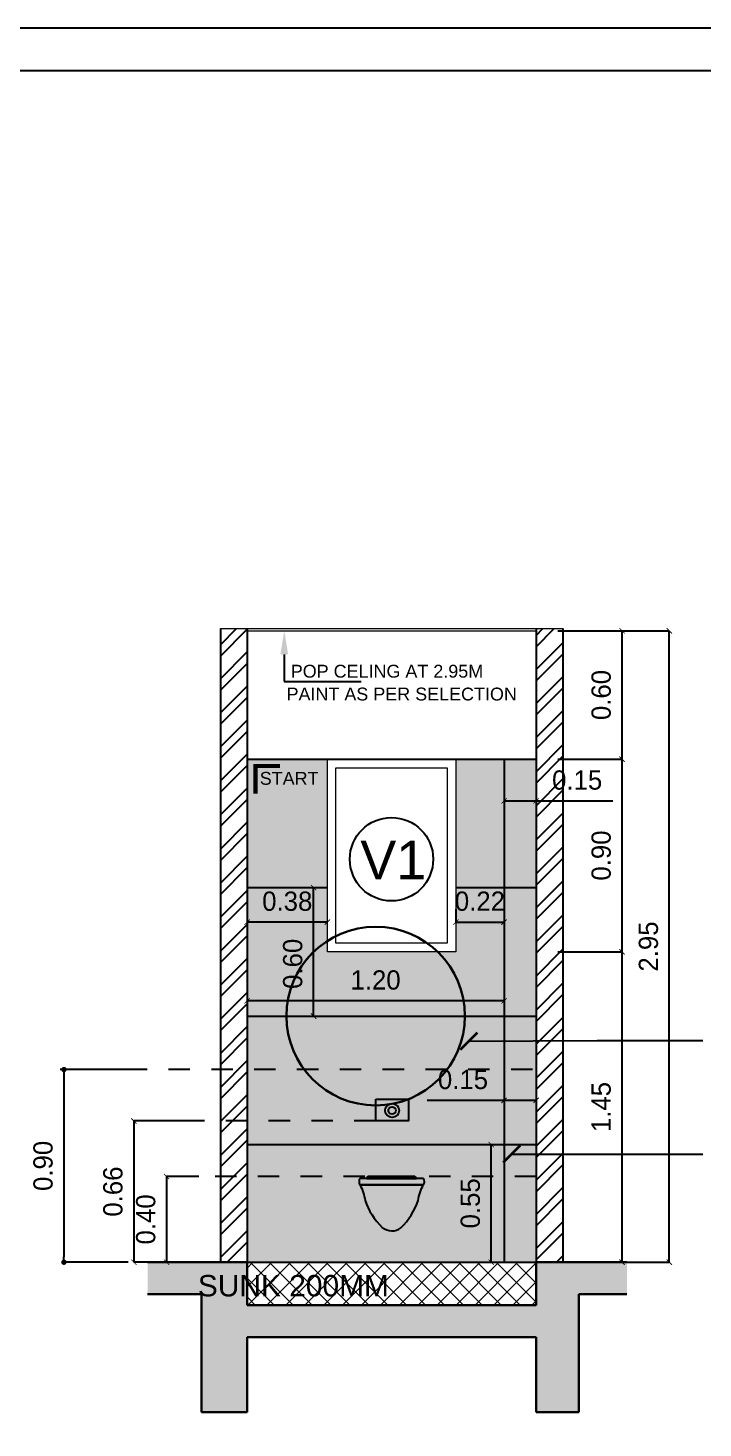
# Model space of a CAD drawing. Header units: metres. Extents: x 494 to 1845, y -666 to 1061.
# Drawn here: x 1783.42 to 1786.57, y 225.11 to 231.65 of the extents above; entities that cross this region are included whole.
import ezdxf
from ezdxf import colors
from ezdxf.entities.mleader import LeaderData, LeaderLine
from ezdxf.math import Vec2, Vec3

# ---------------------------------------------------------------- set-up
doc = ezdxf.new("R2010")
doc.units = ezdxf.units.M
doc.header["$MEASUREMENT"] = 0
doc.linetypes.add('1', pattern=[0])
doc.linetypes.add('DOT2', pattern=[0.125, 0, -0.125])
doc.layers.get('Defpoints').update_dxf_attribs({"color": 12})
for name, color, linetype, lineweight in [('01 WALL', 7, 'Continuous', 25), ('A-Col-slab', 1, 'Continuous', 30), ('ARCHITECTURAL COMMENTS', 2, 'Continuous', 30), ('SUNK', 7, 'Continuous', 13), ('VDA - FALSE CEILING', 7, 'Continuous', 5), ('VDA-Col-slab', 1, 'Continuous', 30), ('VDA-WALL', 250, 'Continuous', 25), ('VDA-WINDOW', 5, 'Continuous', 9), ('VDA_DARK TILES', 8, 'Continuous', 9), ('VDA_LIGHT TILES', 254, 'Continuous', 5)]:
    doc.layers.add(name, color=color, linetype=linetype, lineweight=lineweight)
for name, color, linetype in [('PLUMBING', 7, 'Continuous'), ('SHEET', 7, 'Continuous'), ('TOILET FIXTURES', 8, 'Continuous'), ('VDA-DIM', 252, '1'), ('VDA-TEXT', 250, '1'), ('VDA-WALL HATCH', 252, 'Continuous'), ('VDA_TILES', 152, '1')]:
    doc.layers.add(name, color=color, linetype=linetype)
doc.styles.add('arial', font='arial.ttf', dxfattribs={"height": 0.3})
doc.styles.add('PDF Century Gothic Bold', font='GOTHICB.TTF')
doc.styles.add('RS', font='GOTHIC.TTF')
doc.styles.get("Standard").update_dxf_attribs({"font": 'arial.ttf'})
doc.dimstyles.new('SMALL', dxfattribs={"dimtxt": 0.16, "dimasz": 0.05, "dimexe": 0, "dimexo": 0, "dimgap": 0.05, "dimtad": 0, "dimdec": 1, "dimzin": 0, "dimdsep": 46, "dimtxsty": 'RS', "dimblk": 'ARCHTICK', "dimcen": 2.5, "dimclrd": 256, "dimclre": 256, "dimclrt": 5, "dimadec": 0, "dimazin": 0, "dimtfac": 1, "dimtofl": 0, "dimtmove": 0, "dimatfit": 3, "dimldrblk": 'ARCHTICK', "dimfxl": 0, "dimtolj": 1, "dimtzin": 0, "dimarcsym": 0})
doc.dimstyles.new('SMALL-1', dxfattribs={"dimtxt": 0.16, "dimasz": 0.035, "dimexe": 0, "dimexo": 0.1, "dimgap": 0.05, "dimtad": 1, "dimzin": 0, "dimdsep": 46, "dimtxsty": 'RS', "dimblk": 'DOT', "dimcen": 2.5, "dimclrd": 256, "dimclre": 256, "dimclrt": 5, "dimadec": 0, "dimazin": 0, "dimtfac": 1, "dimtdec": 3, "dimtofl": 0, "dimtmove": 0, "dimatfit": 3, "dimfxl": 0, "dimtolj": 1, "dimtzin": 0, "dimarcsym": 0})
pattern_1 = [(45, (545.40028, -144.96732), (-0.079549513, 0.079549513), []), (45, (545.45331, -144.96732), (-0.079549513, 0.079549513), [])]

# ---------------------------------------------------------------- blocks, each defined once
blk = doc.blocks.new('_Dot')
at = {"color": 0, "linetype": 'ByBlock', "lineweight": -2}
blk.add_line((-0.5, 0), (-1, 0), dxfattribs=at)
at = {"color": 0, "linetype": 'ByBlock', "const_width": 0.5}
blk.add_lwpolyline([(-0.25, 0, 1), (0.25, 0, 1)], format="xyb", close=True, dxfattribs=at)
blk = doc.blocks.new('*D856')
at = {"layer": 'Defpoints', "color": 0}
for p in [(1784.4412, 226.7832), (1783.5854, 225.883), (1784.4412, 225.883)]:
    blk.add_point(p, dxfattribs=at)
at = {"layer": 'VDA-DIM', "lineweight": -2}
for p, q in [((1783.8854, 226.7832), (1783.5854, 226.7832)), ((1783.5854, 226.7582), (1783.5854, 225.908)), ((1783.8854, 225.883), (1783.5854, 225.883))]:
    blk.add_line(p, q, dxfattribs=at)
at = {"layer": 'VDA-DIM', "lineweight": -2, "xscale": 0.025, "yscale": 0.025, "zscale": 0.025}
for p, rotation in [((1783.5854, 226.7832), 90), ((1783.5854, 225.883), 270)]:
    blk.add_blockref('_Dot', p, dxfattribs=dict(at, rotation=rotation))
at = {"layer": 'VDA-DIM', "color": 5, "insert": (1783.4881, 226.3331), "char_height": 0.09, "attachment_point": 5, "rotation": 90, "style": 'RS'}
blk.add_mtext('\\A1;0.90', dxfattribs=at)
blk = doc.blocks.new('_ArchTick')
at = {"color": 0, "linetype": 'ByBlock', "const_width": 0.15}
blk.add_lwpolyline([(-0.5, -0.5), (0.5, 0.5)], dxfattribs=at)
blk = doc.blocks.new('*D857')
at = {"layer": 'Defpoints', "color": 0}
for p in [(1784.3162, 226.283), (1784.0651, 225.883), (1784.3162, 225.883)]:
    blk.add_point(p, dxfattribs=at)
at = {"layer": 'VDA-DIM', "lineweight": -2}
for p, q in [((1784.2162, 226.283), (1784.0651, 226.283)), ((1784.0651, 226.283), (1784.0651, 225.883)), ((1784.2162, 225.883), (1784.0651, 225.883))]:
    blk.add_line(p, q, dxfattribs=at)
at = {"layer": 'VDA-DIM', "lineweight": -2, "xscale": 0.025, "yscale": 0.025, "zscale": 0.025}
for p, rotation in [((1784.0651, 226.283), 90), ((1784.0651, 225.883), 270)]:
    blk.add_blockref('_ArchTick', p, dxfattribs=dict(at, rotation=rotation))
at = {"layer": 'VDA-DIM', "color": 5, "insert": (1783.9678, 226.083), "char_height": 0.09, "attachment_point": 5, "rotation": 90, "style": 'RS'}
blk.add_mtext('\\A1;0.40', dxfattribs=at)
blk = doc.blocks.new('*D858')
at = {"layer": 'Defpoints', "color": 0}
for p in [(1784.4412, 226.543), (1783.9118, 225.883), (1784.4412, 225.883)]:
    blk.add_point(p, dxfattribs=at)
at = {"layer": 'VDA-DIM', "lineweight": -2}
for p, q in [((1784.2118, 226.543), (1783.9118, 226.543)), ((1783.9118, 226.543), (1783.9118, 225.883)), ((1784.2118, 225.883), (1783.9118, 225.883))]:
    blk.add_line(p, q, dxfattribs=at)
at = {"layer": 'VDA-DIM', "lineweight": -2, "xscale": 0.025, "yscale": 0.025, "zscale": 0.025}
for p, rotation in [((1783.9118, 226.543), 90), ((1783.9118, 225.883), 270)]:
    blk.add_blockref('_ArchTick', p, dxfattribs=dict(at, rotation=rotation))
at = {"layer": 'VDA-DIM', "color": 5, "insert": (1783.8145, 226.213), "char_height": 0.09, "attachment_point": 5, "rotation": 90, "style": 'RS'}
blk.add_mtext('\\A1;0.66', dxfattribs=at)
blk = doc.blocks.new('*D859')
at = {"layer": 'Defpoints', "color": 0}
for p in [(1785.4162, 227.633), (1785.6412, 227.633), (1785.6412, 227.4719)]:
    blk.add_point(p, dxfattribs=at)
at = {"layer": 'VDA-DIM', "lineweight": -2}
for p, q in [((1785.4162, 227.533), (1785.4162, 227.4719)), ((1785.6412, 227.533), (1785.6412, 227.4719)), ((1785.4162, 227.4719), (1785.6412, 227.4719))]:
    blk.add_line(p, q, dxfattribs=at)
at = {"layer": 'VDA-DIM', "lineweight": -2, "xscale": 0.025, "yscale": 0.025, "zscale": 0.025, "rotation": 180}
blk.add_blockref('_ArchTick', (1785.4162, 227.4719), dxfattribs=at)
at = {"layer": 'VDA-DIM', "lineweight": -2, "xscale": 0.025, "yscale": 0.025, "zscale": 0.025}
blk.add_blockref('_ArchTick', (1785.6412, 227.4719), dxfattribs=at)
at = {"layer": 'VDA-DIM', "color": 5, "insert": (1785.5287, 227.5692), "char_height": 0.09, "attachment_point": 5, "style": 'RS'}
blk.add_mtext('\\A1;0.22', dxfattribs=at)
blk = doc.blocks.new('*D860')
at = {"layer": 'Defpoints', "color": 0}
for p in [(1785.7912, 228.833), (1786.4135, 228.833), (1785.9162, 225.883)]:
    blk.add_point(p, dxfattribs=at)
at = {"layer": 'VDA-DIM', "lineweight": -2}
for p, q in [((1786.1135, 228.833), (1786.4135, 228.833)), ((1786.4135, 225.883), (1786.4135, 228.833)), ((1786.1135, 225.883), (1786.4135, 225.883))]:
    blk.add_line(p, q, dxfattribs=at)
at = {"layer": 'VDA-DIM', "lineweight": -2, "xscale": 0.025, "yscale": 0.025, "zscale": 0.025}
for p, rotation in [((1786.4135, 228.833), 90), ((1786.4135, 225.883), 270)]:
    blk.add_blockref('_ArchTick', p, dxfattribs=dict(at, rotation=rotation))
at = {"layer": 'VDA-DIM', "color": 5, "insert": (1786.3162, 227.358), "char_height": 0.09, "attachment_point": 5, "rotation": 90, "style": 'RS'}
blk.add_mtext('\\A1;2.95', dxfattribs=at)
blk = doc.blocks.new('*D861')
at = {"layer": 'Defpoints', "color": 0}
for p in [(1785.4162, 228.233), (1786.1927, 228.233), (1785.4162, 227.333)]:
    blk.add_point(p, dxfattribs=at)
at = {"layer": 'VDA-DIM', "lineweight": -2}
for p, q in [((1785.8927, 228.233), (1786.1927, 228.233)), ((1786.1927, 227.333), (1786.1927, 228.233)), ((1785.8927, 227.333), (1786.1927, 227.333))]:
    blk.add_line(p, q, dxfattribs=at)
at = {"layer": 'VDA-DIM', "lineweight": -2, "xscale": 0.025, "yscale": 0.025, "zscale": 0.025}
for p, rotation in [((1786.1927, 228.233), 90), ((1786.1927, 227.333), 270)]:
    blk.add_blockref('_ArchTick', p, dxfattribs=dict(at, rotation=rotation))
at = {"layer": 'VDA-DIM', "color": 5, "insert": (1786.0954, 227.783), "char_height": 0.09, "attachment_point": 5, "rotation": 90, "style": 'RS'}
blk.add_mtext('\\A1;0.90', dxfattribs=at)
blk = doc.blocks.new('*D862')
at = {"layer": 'Defpoints', "color": 0}
for p in [(1785.9162, 227.333), (1786.1927, 227.333), (1785.9162, 225.883)]:
    blk.add_point(p, dxfattribs=at)
at = {"layer": 'VDA-DIM', "lineweight": -2}
for p, q in [((1786.0162, 227.333), (1786.1927, 227.333)), ((1786.1927, 225.883), (1786.1927, 227.333)), ((1786.0162, 225.883), (1786.1927, 225.883))]:
    blk.add_line(p, q, dxfattribs=at)
at = {"layer": 'VDA-DIM', "lineweight": -2, "xscale": 0.025, "yscale": 0.025, "zscale": 0.025}
for p, rotation in [((1786.1927, 227.333), 90), ((1786.1927, 225.883), 270)]:
    blk.add_blockref('_ArchTick', p, dxfattribs=dict(at, rotation=rotation))
at = {"layer": 'VDA-DIM', "color": 5, "insert": (1786.0954, 226.608), "char_height": 0.09, "attachment_point": 5, "rotation": 90, "style": 'RS'}
blk.add_mtext('\\A1;1.45', dxfattribs=at)
blk = doc.blocks.new('*D863')
at = {"layer": 'Defpoints', "color": 0}
for p in [(1784.4412, 227.633), (1784.8162, 227.5291), (1784.4412, 227.4719)]:
    blk.add_point(p, dxfattribs=at)
at = {"layer": 'VDA-DIM', "lineweight": -2}
for p, q in [((1784.4412, 227.533), (1784.4412, 227.4719)), ((1784.8162, 227.4719), (1784.4412, 227.4719)), ((1784.8162, 227.4719), (1784.8162, 227.4719))]:
    blk.add_line(p, q, dxfattribs=at)
at = {"layer": 'VDA-DIM', "lineweight": -2, "xscale": 0.025, "yscale": 0.025, "zscale": 0.025, "rotation": 180}
blk.add_blockref('_ArchTick', (1784.4412, 227.4719), dxfattribs=at)
at = {"layer": 'VDA-DIM', "lineweight": -2, "xscale": 0.025, "yscale": 0.025, "zscale": 0.025}
blk.add_blockref('_ArchTick', (1784.8162, 227.4719), dxfattribs=at)
at = {"layer": 'VDA-DIM', "color": 5, "insert": (1784.6287, 227.5692), "char_height": 0.09, "attachment_point": 5, "style": 'RS'}
blk.add_mtext('\\A1;0.38', dxfattribs=at)
blk = doc.blocks.new('*D864')
at = {"layer": 'Defpoints', "color": 0}
for p in [(1785.7912, 228.833), (1786.1927, 228.833), (1785.9162, 228.233)]:
    blk.add_point(p, dxfattribs=at)
at = {"layer": 'VDA-DIM', "lineweight": -2}
for p, q in [((1785.8927, 228.833), (1786.1927, 228.833)), ((1786.1927, 228.233), (1786.1927, 228.833)), ((1786.0162, 228.233), (1786.1927, 228.233))]:
    blk.add_line(p, q, dxfattribs=at)
at = {"layer": 'VDA-DIM', "lineweight": -2, "xscale": 0.025, "yscale": 0.025, "zscale": 0.025}
for p, rotation in [((1786.1927, 228.833), 90), ((1786.1927, 228.233), 270)]:
    blk.add_blockref('_ArchTick', p, dxfattribs=dict(at, rotation=rotation))
at = {"layer": 'VDA-DIM', "color": 5, "insert": (1786.0954, 228.533), "char_height": 0.09, "attachment_point": 5, "rotation": 90, "style": 'RS'}
blk.add_mtext('\\A1;0.60', dxfattribs=at)
blk = doc.blocks.new('*D865')
at = {"layer": 'Defpoints', "color": 0}
for p in [(1785.6412, 226.8114), (1785.7912, 226.7615), (1785.6412, 226.6389)]:
    blk.add_point(p, dxfattribs=at)
at = {"layer": 'VDA-DIM', "lineweight": -2}
for p, q in [((1785.6412, 226.7114), (1785.6412, 226.6389)), ((1785.6412, 226.6389), (1785.2827, 226.6389)), ((1785.7912, 226.6389), (1785.6412, 226.6389)), ((1785.7912, 226.6615), (1785.7912, 226.6389))]:
    blk.add_line(p, q, dxfattribs=at)
at = {"layer": 'VDA-DIM', "lineweight": -2, "xscale": 0.025, "yscale": 0.025, "zscale": 0.025, "rotation": 180}
blk.add_blockref('_ArchTick', (1785.6412, 226.6389), dxfattribs=at)
at = {"layer": 'VDA-DIM', "lineweight": -2, "xscale": 0.025, "yscale": 0.025, "zscale": 0.025}
blk.add_blockref('_ArchTick', (1785.7912, 226.6389), dxfattribs=at)
at = {"layer": 'VDA-DIM', "color": 5, "insert": (1785.4495, 226.7362), "char_height": 0.09, "attachment_point": 5, "style": 'RS'}
blk.add_mtext('\\A1;0.15', dxfattribs=at)
blk = doc.blocks.new('*D866')
at = {"layer": 'Defpoints', "color": 0}
for p in [(1785.5815, 226.433), (1785.6412, 226.433), (1785.6412, 225.883)]:
    blk.add_point(p, dxfattribs=at)
at = {"layer": 'VDA-DIM', "lineweight": -2}
for p, q in [((1785.5815, 226.433), (1785.5815, 226.433)), ((1785.5815, 225.883), (1785.5815, 226.433)), ((1785.5815, 225.883), (1785.5815, 225.883))]:
    blk.add_line(p, q, dxfattribs=at)
at = {"layer": 'VDA-DIM', "lineweight": -2, "xscale": 0.025, "yscale": 0.025, "zscale": 0.025}
for p, rotation in [((1785.5815, 226.433), 90), ((1785.5815, 225.883), 270)]:
    blk.add_blockref('_ArchTick', p, dxfattribs=dict(at, rotation=rotation))
at = {"layer": 'VDA-DIM', "color": 5, "insert": (1785.4842, 226.158), "char_height": 0.09, "attachment_point": 5, "rotation": 90, "style": 'RS'}
blk.add_mtext('\\A1;0.55', dxfattribs=at)
blk = doc.blocks.new('*D867')
at = {"layer": 'Defpoints', "color": 0}
for p in [(1784.7517, 227.633), (1784.7517, 227.633), (1784.7517, 227.033)]:
    blk.add_point(p, dxfattribs=at)
at = {"layer": 'VDA-DIM', "lineweight": -2}
for p, q in [((1784.6517, 227.633), (1784.7517, 227.633)), ((1784.7517, 227.033), (1784.7517, 227.633)), ((1784.6517, 227.033), (1784.7517, 227.033))]:
    blk.add_line(p, q, dxfattribs=at)
at = {"layer": 'VDA-DIM', "lineweight": -2, "xscale": 0.025, "yscale": 0.025, "zscale": 0.025}
for p, rotation in [((1784.7517, 227.633), 90), ((1784.7517, 227.033), 270)]:
    blk.add_blockref('_ArchTick', p, dxfattribs=dict(at, rotation=rotation))
at = {"layer": 'VDA-DIM', "color": 5, "insert": (1784.6544, 227.2771), "char_height": 0.09, "attachment_point": 5, "rotation": 90, "style": 'RS'}
blk.add_mtext('\\A1;0.60', dxfattribs=at)
blk = doc.blocks.new('*D868')
at = {"layer": 'Defpoints', "color": 0}
for p in [(1784.4412, 227.1039), (1784.4412, 227.033), (1785.6412, 227.033)]:
    blk.add_point(p, dxfattribs=at)
at = {"layer": 'VDA-DIM', "lineweight": -2}
for p, q in [((1784.4412, 227.1039), (1784.4412, 227.1039)), ((1785.6412, 227.1039), (1784.4412, 227.1039)), ((1785.6412, 227.1039), (1785.6412, 227.1039))]:
    blk.add_line(p, q, dxfattribs=at)
at = {"layer": 'VDA-DIM', "lineweight": -2, "xscale": 0.025, "yscale": 0.025, "zscale": 0.025, "rotation": 180}
blk.add_blockref('_ArchTick', (1784.4412, 227.1039), dxfattribs=at)
at = {"layer": 'VDA-DIM', "lineweight": -2, "xscale": 0.025, "yscale": 0.025, "zscale": 0.025}
blk.add_blockref('_ArchTick', (1785.6412, 227.1039), dxfattribs=at)
at = {"layer": 'VDA-DIM', "color": 5, "insert": (1785.0412, 227.2011), "char_height": 0.09, "attachment_point": 5, "style": 'RS'}
blk.add_mtext('\\A1;1.20', dxfattribs=at)
blk = doc.blocks.new('dddfdddd')
at = {"layer": 'PLUMBING', "color": 8, "ltscale": 5}
blk.add_lwpolyline([(53.4662, 16.0724), (53.6192, 16.0724), (53.6192, 15.9704), (53.4662, 15.9704)], close=True, dxfattribs=at)
for points in [[(53.6889, 15.7019), (53.3932, 15.7019, 0.323823), (53.3932, 15.6716), (53.6889, 15.6716, 0.323823)], [(53.6493, 15.7104), (53.4322, 15.7104, 0.38252), (53.4251, 15.7019), (53.6563, 15.7019, 0.38252)], [(53.6886, 15.6716), (53.3929, 15.6716, -0.074472), (53.4172, 15.5994, 0.128431), (53.497, 15.4733, 0.360439), (53.5844, 15.4716, 0.121929), (53.6642, 15.5994, -0.074427)]]:
    blk.add_lwpolyline(points, format="xyb", close=True, dxfattribs=at)
for radius in [0.0328, 0.0176]:
    blk.add_circle((53.5429, 16.0193), radius, dxfattribs=at)
blk = doc.blocks.new('*D1068')
at = {"layer": 'Defpoints', "color": 0}
for p in [(1785.7912, 228.038), (1785.6412, 227.9525), (1785.7912, 227.9525)]:
    blk.add_point(p, dxfattribs=at)
at = {"layer": 'VDA-DIM', "lineweight": -2}
for p, q in [((1785.6412, 228.038), (1785.6412, 228.038)), ((1785.6412, 228.038), (1785.7912, 228.038)), ((1785.7912, 228.038), (1785.7912, 228.038)), ((1785.7912, 228.038), (1786.1498, 228.038))]:
    blk.add_line(p, q, dxfattribs=at)
at = {"layer": 'VDA-DIM', "lineweight": -2, "xscale": 0.025, "yscale": 0.025, "zscale": 0.025}
for p, rotation in [((1785.6412, 228.038), 179.9999999994029), ((1785.7912, 228.038), 359.9999999994029)]:
    blk.add_blockref('_ArchTick', p, dxfattribs=dict(at, rotation=rotation))
at = {"layer": 'VDA-DIM', "color": 5, "insert": (1785.983, 228.1352), "char_height": 0.09, "attachment_point": 5, "style": 'RS'}
blk.add_mtext('\\A1;0.15', dxfattribs=at)

msp = doc.modelspace()

# ---------------------------------------------------------------- hatches: boundary and pattern name
at = {"layer": 'SUNK'}
h = msp.add_hatch(dxfattribs=at)
h.set_pattern_fill('ANSI37', color=43, scale=0.5, angle=90)
h.set_pattern_definition([(135, (438.926266, -74.90889), (-0.0441941738, -0.0441941738), []), (225, (438.926266, -74.90889), (0.0441941738, -0.0441941738), [])])
h.paths.add_polyline_path([(1784.4412, 225.683), (1785.7912, 225.683), (1785.7912, 225.883), (1784.4412, 225.883)])
at = {"layer": 'VDA-WALL HATCH'}
h = msp.add_hatch(dxfattribs=at)
h.set_pattern_fill('ANSI32', color=256, scale=0.3)
h.set_pattern_definition(pattern_1)
h.paths.add_polyline_path([(1784.4412, 228.843), (1784.4412, 225.883), (1784.3162, 225.883), (1784.3162, 228.843)])
h = msp.add_hatch(dxfattribs=at)
h.set_pattern_fill('ANSI32', color=256, scale=0.3)
h.set_pattern_definition(pattern_1)
h.paths.add_polyline_path([(1785.9162, 228.843), (1785.9162, 225.883), (1785.7912, 225.883), (1785.7912, 228.843)])
h = msp.add_hatch(color=8, dxfattribs=at)
h.dxf.hatch_style = 1
h.paths.add_polyline_path([(1783.9759, 225.883), (1784.3162, 225.883), (1784.4412, 225.883), (1784.4412, 225.683), (1785.7912, 225.683), (1785.7912, 225.883), (1785.9162, 225.883), (1786.2151, 225.883), (1786.2151, 225.733), (1785.9912, 225.733), (1785.9912, 225.183), (1785.7912, 225.183), (1785.7912, 225.533), (1784.4412, 225.533), (1784.4412, 225.183), (1784.2287, 225.183), (1784.2287, 225.733), (1783.9759, 225.733)])
at = {"layer": 'VDA_DARK TILES', "lineweight": 25, "true_color": 0x939598}
h = msp.add_hatch(color=252, dxfattribs=at)
h.dxf.hatch_style = 1
h.paths.add_polyline_path([(1784.4412, 227.633), (1784.8162, 227.633), (1784.8162, 228.233), (1784.4412, 228.233)])
h.paths.add_polyline_path([(1785.4162, 227.633), (1785.6412, 227.633), (1785.6412, 228.233), (1785.4162, 228.233)])
h.paths.add_polyline_path([(1785.6412, 227.633), (1785.7912, 227.633), (1785.7912, 228.233), (1785.6412, 228.233)])
h = msp.add_hatch(color=252, dxfattribs=at)
h.dxf.hatch_style = 1
h.paths.add_polyline_path([(1784.4412, 226.433), (1785.7912, 226.433), (1785.7912, 227.033), (1784.4412, 227.033)])
at = {"layer": 'VDA_LIGHT TILES', "true_color": 0xe3e3e3}
h = msp.add_hatch(color=254, dxfattribs=at)
h.dxf.hatch_style = 1
h.paths.add_polyline_path([(1784.4412, 227.033), (1785.7912, 227.033), (1785.7912, 227.633), (1785.4162, 227.633), (1785.4162, 227.333), (1784.8162, 227.333), (1784.8162, 227.633), (1784.4412, 227.633)])
h = msp.add_hatch(color=254, dxfattribs=at)
h.dxf.hatch_style = 1
h.paths.add_polyline_path([(1784.4412, 225.883), (1785.6412, 225.883), (1785.6412, 226.433), (1784.4412, 226.433)])
h.paths.add_polyline_path([(1785.6412, 225.883), (1785.7912, 225.883), (1785.7912, 226.433), (1785.6412, 226.433)])

# ---------------------------------------------------------------- linework, layer by layer
at = {"color": 251, "linetype": 'DOT2', "ltscale": 0.1}
for p, q in [((1785.7741, 226.7832), (1783.5683, 226.7832)), ((1785.0417, 226.543), (1783.918, 226.543)), ((1785.7912, 226.283), (1784.0651, 226.283))]:
    msp.add_line(p, q, dxfattribs=at)
msp.add_line((1784.4412, 225.883), (1785.7912, 225.883))
at = {"layer": '01 WALL', "color": 23, "const_width": 0.02}
msp.add_lwpolyline([(1784.5941, 228.2013), (1784.4798, 228.2013), (1784.4798, 228.0726)], dxfattribs=at)
at = {"layer": 'A-Col-slab'}
for p, q in [((1784.4412, 225.683), (1784.4412, 225.883)), ((1785.7912, 225.683), (1784.4412, 225.683))]:
    msp.add_line(p, q, dxfattribs=at)
at = {"layer": 'ARCHITECTURAL COMMENTS'}
msp.add_circle((1785.0417, 227.033), 0.4171, dxfattribs=at)
at = {"layer": 'SHEET'}
for points in [[(1790.9507, 231.6492), (1779.6918, 231.6492), (1779.6918, 215.7259), (1790.9507, 215.7259)], [(1790.7507, 231.4492), (1779.8918, 231.4492), (1779.8918, 215.9259), (1790.7507, 215.9259)]]:
    msp.add_lwpolyline(points, close=True, dxfattribs=at)
at = {"layer": 'VDA - FALSE CEILING', "color": 18, "lineweight": 20}
for p, q in [((1784.3162, 228.843), (1785.9162, 228.843)), ((1784.4412, 228.833), (1785.7912, 228.833))]:
    msp.add_line(p, q, dxfattribs=at)
at = {"layer": 'VDA-Col-slab'}
for p, q in [((1784.4412, 225.883), (1783.9759, 225.883)), ((1786.2151, 225.883), (1785.7912, 225.883)), ((1785.7912, 225.683), (1785.7912, 225.883)), ((1784.2287, 225.733), (1783.9759, 225.733)), ((1784.2287, 225.733), (1784.2287, 225.183)), ((1785.9912, 225.733), (1785.9912, 225.183)), ((1786.2151, 225.733), (1785.9912, 225.733)), ((1784.4412, 225.183), (1784.4412, 225.533)), ((1785.7912, 225.533), (1784.4412, 225.533)), ((1785.7912, 225.533), (1785.7912, 225.183)), ((1784.4412, 225.183), (1784.2287, 225.183)), ((1785.9912, 225.183), (1785.7912, 225.183))]:
    msp.add_line(p, q, dxfattribs=at)
at = {"layer": 'VDA-Col-slab', "color": 18, "lineweight": -3, "true_color": 0x000000}
msp.add_line((1784.4412, 225.883), (1785.7912, 225.883), dxfattribs=at)
at = {"layer": 'VDA-TEXT', "color": 253}
msp.add_circle((1785.1156, 227.7658), 0.1948, dxfattribs=at)
at = {"layer": 'VDA-WALL'}
for p, q in [((1784.3162, 228.843), (1784.3162, 225.883)), ((1784.4412, 228.843), (1784.4412, 225.883)), ((1785.7912, 228.843), (1785.7912, 225.883)), ((1785.9162, 228.843), (1785.9162, 225.883)), ((1784.4412, 227.633), (1784.8162, 227.633))]:
    msp.add_line(p, q, dxfattribs=at)
at = {"layer": 'VDA-WINDOW', "color": 252}
msp.add_lwpolyline([(1784.8162, 228.233), (1785.4162, 228.233), (1785.4162, 227.333), (1784.8162, 227.333)], close=True, dxfattribs=at)
at = {"layer": 'VDA-WINDOW', "color": 253}
msp.add_lwpolyline([(1784.8562, 228.193), (1785.3762, 228.193), (1785.3762, 227.373), (1784.8562, 227.373)], close=True, dxfattribs=at)
at = {"layer": 'VDA_TILES'}
for p, q in [((1784.4412, 228.233), (1785.7912, 228.233)), ((1785.6412, 228.233), (1785.6412, 225.883)), ((1785.4162, 227.633), (1785.7912, 227.633)), ((1784.4412, 227.033), (1785.7912, 227.033)), ((1784.4412, 226.433), (1785.7912, 226.433))]:
    msp.add_line(p, q, dxfattribs=at)

# ---------------------------------------------------------------- block references
at = {"layer": 'TOILET FIXTURES', "color": 252}
msp.add_blockref('dddfdddd', (1731.5755, 210.5726), dxfattribs=at)

# ---------------------------------------------------------------- texts
at = {"layer": 'VDA-TEXT', "width": 1.314504061156185e-11, "style": 'arial'}
for s, insert, char_height, attachment_point in [('POP CELING AT 2.95M', (1784.645, 228.6742), 0.06, 1), ('PAINT AS PER SELECTION', (1784.6254, 228.5675), 0.06, 1), ('\\pi0.43168;SUNK 200MM', (1785.1035, 225.8234), 0.1, 3)]:
    msp.add_mtext(s, dxfattribs=dict(at, insert=insert, char_height=char_height, attachment_point=attachment_point))
at = {"layer": 'VDA-TEXT', "color": 7, "insert": (1784.1626, 228.1128), "char_height": 0.06, "width": 0.951781, "attachment_point": 7, "style": 'arial'}
msp.add_mtext('\\pi0.33747;START ', dxfattribs=at)
at = {"layer": 'VDA-TEXT', "color": 253, "insert": (1784.9701, 227.6718), "char_height": 0.18, "width": 2.162233, "attachment_point": 7, "style": 'PDF Century Gothic Bold'}
msp.add_mtext('{\\fArial|b0|i0|c0|p34;V1}', dxfattribs=at)

# ---------------------------------------------------------------- dimensions: what is measured, and where the dimension line sits
at = {"layer": 'VDA-DIM'}
for base, p1, p2, override, picture, middle in [((1786.4135, 228.833), (1785.9162, 225.883), (1785.7912, 228.833), {"dimtxt": 0.09, "dimasz": 0.025, "dimblk": 'ArchTick'}, '*D860', (1786.3162, 227.358)), ((1786.1927, 228.833), (1785.9162, 228.233), (1785.7912, 228.833), {"dimtxt": 0.09, "dimasz": 0.025, "dimblk": 'ArchTick'}, '*D864', (1786.0954, 228.533)), ((1786.1927, 228.233), (1785.4162, 227.333), (1785.4162, 228.233), {"dimtxt": 0.09, "dimasz": 0.025, "dimblk": 'ArchTick'}, '*D861', (1786.0954, 227.783)), ((1786.1927, 227.333), (1785.9162, 225.883), (1785.9162, 227.333), {"dimtxt": 0.09, "dimasz": 0.025, "dimblk": 'ArchTick'}, '*D862', (1786.0954, 226.608)), ((1783.5854, 225.883), (1784.4412, 226.7832), (1784.4412, 225.883), {"dimtxt": 0.09, "dimasz": 0.025}, '*D856', (1783.4881, 226.3331)), ((1783.9118, 225.883), (1784.4412, 226.543), (1784.4412, 225.883), {"dimtxt": 0.09, "dimasz": 0.025, "dimblk": 'ArchTick'}, '*D858', (1783.8145, 226.213)), ((1785.5815, 226.433), (1785.6412, 225.883), (1785.6412, 226.433), {"dimtxt": 0.09, "dimasz": 0.025, "dimblk": 'ArchTick'}, '*D866', (1785.4842, 226.158))]:
    dim = msp.add_linear_dim(base=base, p1=p1, p2=p2, angle=90, dimstyle='SMALL-1', override=override, dxfattribs=at)
    dim.commit()
    dim.dimension.update_dxf_attribs({"geometry": picture, "text_midpoint": middle})
dim = msp.add_aligned_dim(p1=(1785.6412, 227.9525), p2=(1785.7912, 227.9525), distance=0.0855, dimstyle='SMALL-1', override={"dimtxt": 0.09, "dimasz": 0.025, "dimblk": 'ArchTick'}, dxfattribs=at)
dim.commit()
dim.dimension.update_dxf_attribs({"geometry": '*D1068', "text_midpoint": (1785.983, 228.1352)})
for base, p1, p2, picture, middle in [((1784.4412328578, 227.4719208857), (1784.8162328578, 227.5291229039), (1784.4412328578, 227.6330180728), '*D863', (1784.6287328578, 227.5691846518)), ((1784.4412, 227.1039), (1785.6412, 227.033), (1784.4412, 227.033), '*D868', (1785.0412, 227.2011))]:
    dim = msp.add_linear_dim(base=base, p1=p1, p2=p2, dimstyle='SMALL-1', override={"dimtxt": 0.09, "dimasz": 0.025, "dimblk": 'ArchTick'}, dxfattribs=at)
    dim.commit()
    dim.dimension.update_dxf_attribs({"geometry": picture, "text_midpoint": middle})
for base, p1, p2, angle, picture, middle in [((1784.7517, 227.633), (1784.7517, 227.033), (1784.7517, 227.633), 90, '*D867', (1784.7517, 227.2771)), ((1785.6412, 226.6389), (1785.7912, 226.7615), (1785.6412, 226.8114), 180, '*D865', (1785.4495, 226.6389)), ((1784.0651, 225.883), (1784.3162, 226.283), (1784.3162, 225.883), 90, '*D857', (1784.0651, 226.083))]:
    dim = msp.add_linear_dim(base=base, p1=p1, p2=p2, angle=angle, dimstyle='SMALL-1', override={"dimtxt": 0.09, "dimasz": 0.025, "dimblk": 'ArchTick'}, dxfattribs=at)
    dim.commit()
    dim.dimension.update_dxf_attribs({"geometry": picture, "text_midpoint": middle, "dimtype": 160})
dim = msp.add_linear_dim(base=(1785.64123286, 227.47192089), p1=(1785.41623291, 227.63301807), p2=(1785.64123286, 227.63301807), dimstyle='SMALL-1', override={"dimtxt": 0.09, "dimasz": 0.025, "dimblk": 'ArchTick'}, dxfattribs=at)
dim.commit()
dim.dimension.update_dxf_attribs({"geometry": '*D859', "text_midpoint": (1785.52873288, 227.47192089), "dimtype": 160})

# ---------------------------------------------------------------- leaders
at = {"layer": 'VDA-TEXT', "color": 1}
for points in [[(1785.477, 226.9156, -0.0015), (1786.077, 226.9193, -0.0015), (1786.57, 226.9193, -0.0015)], [(1785.6773, 226.3883, 0.0013), (1786.57, 226.3883, 0.0013)]]:
    msp.add_leader(points, dimstyle='SMALL', override={"dimasz": 0.08, "dimfxl": 0.3, "dimarcsym": 1}, dxfattribs=at)
at = {"layer": 'VDA-TEXT', "color": 252}
ml = msp.add_multileader_mtext('Standard', dxfattribs=at)
ml.set_content('', color=252)
ml.set_leader_properties()
ml.build(insert=Vec2(0, 0))
ml.multileader.update_dxf_attribs({"dogleg_length": 0.36, "arrow_head_size": 0.11})
ctx = ml.context
ctx.base_point, ctx.char_height, ctx.arrow_head_size, ctx.landing_gap_size, ctx.plane_origin = Vec3(1784.9746, 228.5958), 0.18, 0.11, 0.09, Vec3(1784.6146, 228.833)
notes = []
notes.append((ctx, [(0, (1, 1, 0), (1784.6146, 228.5958), (1, 0), 0.36, [(0, [(1784.6146, 228.833)], 0, [])])]))
ctx.mtext.insert, ctx.mtext.flow_direction = Vec3(1785.0646, 228.6858), 5
for ctx, leaders in notes:
    for number, flags, end, landing, length, lines in leaders:
        leader = LeaderData()
        leader.index, (leader.has_last_leader_line, leader.has_dogleg_vector, leader.attachment_direction) = number, flags
        leader.last_leader_point, leader.dogleg_vector, leader.dogleg_length = Vec3(end), Vec3(landing), length
        for number, points, colour, breaks in lines:
            line = LeaderLine()
            line.index, line.vertices, line.color, line.breaks = number, Vec3.list(points), colors.encode_raw_color(colour), breaks
            leader.lines.append(line)
        ctx.leaders.append(leader)

doc.saveas('drawing.dxf')
